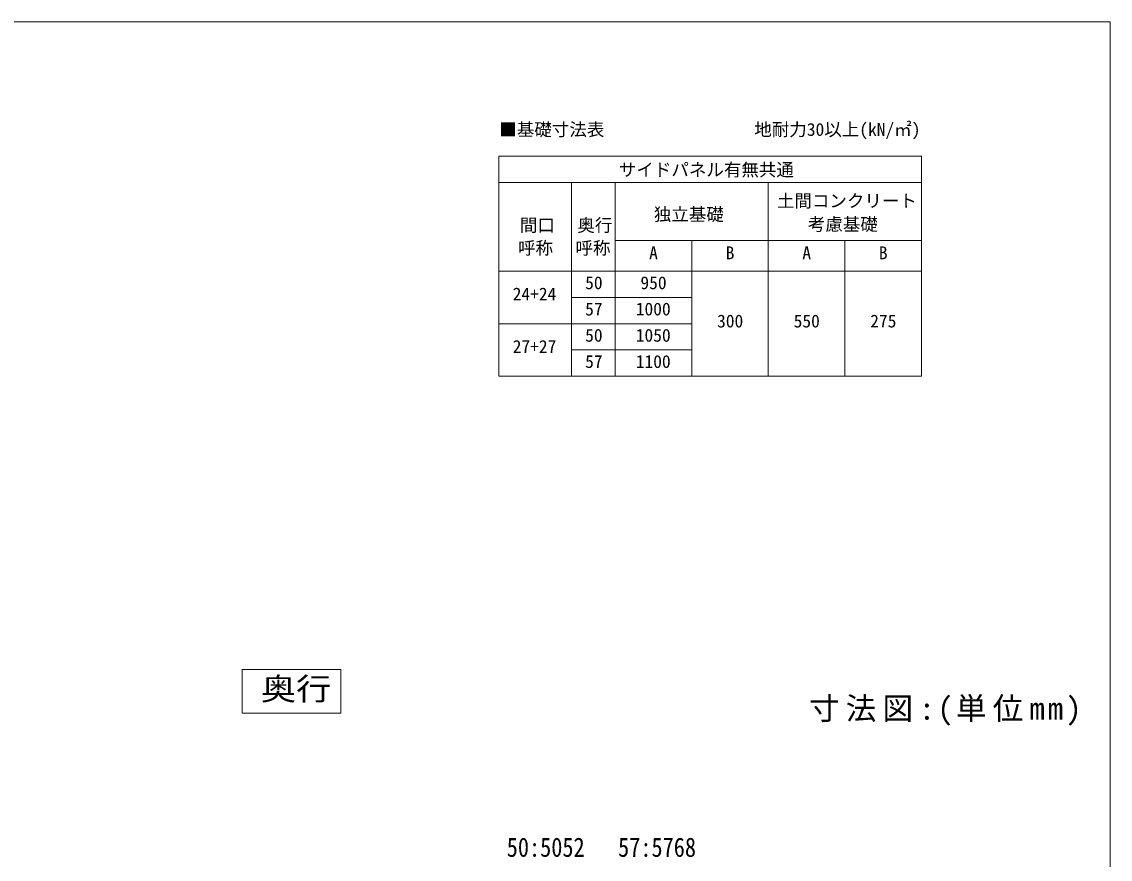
# Model space of a CAD drawing. Units: millimetres at full size, sheet at 1:40; details may follow other scales. Extents: x -11181 to 11305, y -7804 to 7716.
# Drawn here: x 790 to 10739, y 62 to 7716 of the extents above; entities that cross this region are included whole.
import ezdxf
from ezdxf.enums import TextEntityAlignment as Align

# ---------------------------------------------------------------- set-up
doc = ezdxf.new("R2010")
doc.units = ezdxf.units.MM
doc.header["$LTSCALE"] = 40
doc.layers.add('0-6_OTH_LINE', color=7, linetype='Continuous', lineweight=9)
doc.layers.add('F-0_240', color=7, linetype='Continuous', lineweight=9)
doc.styles.add('ＭＳ ゴシック', font='')
doc.styles.get('ＭＳ ゴシック').set_extended_font_data('MS Gothic')

msp = doc.modelspace()

# ---------------------------------------------------------------- linework, layer by layer
at = {"layer": '0-6_OTH_LINE', "lineweight": 18}
for p, q in [((5151.22, 6486.74), (9013.71, 6486.74)), ((5151.22, 6486.74), (5151.22, 4477)), ((5151.22, 6246.74), (9013.71, 6246.74)), ((6213.71, 6246.74), (6213.71, 4477)), ((6213.71, 5717.33), (9013.71, 5717.33)), ((5151.22, 5437), (9013.71, 5437)), ((5813.71, 5197), (6913.71, 5197)), ((5151.22, 4957), (6913.71, 4957)), ((5813.71, 4717), (6913.71, 4717)), ((5151.22, 4477), (9013.71, 4477))]:
    msp.add_line(p, q, dxfattribs=at)
at = {"layer": '0-6_OTH_LINE'}
for p, q in [((9013.71, 6486.74), (9013.71, 4477)), ((5813.71, 6246.74), (5813.71, 4477)), ((6213.71, 6246.74), (6213.71, 4477)), ((7613.71, 6246.74), (7613.71, 4477)), ((6913.71, 5717.33), (6913.71, 4477)), ((8313.71, 5717.33), (8313.71, 4477))]:
    msp.add_line(p, q, dxfattribs=at)
at = {"layer": '0-6_OTH_LINE', "color": 3}
msp.add_lwpolyline([(2803.88, 1796.64), (3705.76, 1796.64), (3705.76, 1397.31), (2803.88, 1397.31)], close=True, dxfattribs=at)
at = {"layer": 'F-0_240', "color": 5}
for p, q in [((-11180.61, 7716.46), (10739.39, 7716.46)), ((10739.39, 7716.46), (10739.39, -7803.54))]:
    msp.add_line(p, q, dxfattribs=at)

# ---------------------------------------------------------------- texts
at = {"layer": '0-6_OTH_LINE', "style": 'ＭＳ ゴシック'}
for s, p in [('■基礎寸法表', (5155.4, 6638.32)), ('地耐力30以上(kN/㎡)', (7486.04, 6638.32)), ('サイドパネル有無共通', (6248.17, 6270.39)), ('土間コンクリート', (7692.88, 5986.19)), ('独立基礎', (6567.25, 5862.24)), ('間口', (5343.29, 5762.46)), ('奥行', (5868.41, 5762.46)), ('考慮基礎', (7975.35, 5772.33)), ('呼称', (5326.47, 5554.76)), ('呼称', (5851.59, 5554.76)), ('A', (6524.73, 5510.6)), ('B', (7224.4, 5510.6)), ('A', (7924.73, 5510.6)), ('B', (8624.4, 5510.6)), ('50', (5939.98, 5237)), ('950', (6445.1, 5237)), ('24+24', (5277.49, 5134.24)), ('57', (5939.98, 4997)), ('1000', (6402.44, 4997)), ('300', (7145.73, 4887.19)), ('550', (7845.73, 4887.19)), ('275', (8545.73, 4887.19)), ('50', (5939.98, 4757)), ('1050', (6402.44, 4757)), ('27+27', (5277.49, 4654.24)), ('57', (5939.98, 4517)), ('1100', (6402.44, 4517))]:
    msp.add_text(s, height=117.3, dxfattribs=at).set_placement(p, align=Align.BOTTOM_LEFT)
at = {"layer": '0-6_OTH_LINE', "color": 2, "style": 'ＭＳ ゴシック', "width": 1.15}
msp.add_text('奥行', height=205.3, dxfattribs=at).set_placement((2975.49, 1454.38), align=Align.BOTTOM_LEFT)
at = {"layer": '0-6_OTH_LINE', "style": 'ＭＳ ゴシック', "width": 0.85}
msp.add_text('50:5052   57:5768', height=176, dxfattribs=at).set_placement((5223.16, 30.85), align=Align.BOTTOM_LEFT)
at = {"layer": '0-6_OTH_LINE', "color": 2, "insert": (7985.59, 1282.75), "char_height": 205.3, "attachment_point": 7, "style": 'ＭＳ ゴシック'}
msp.add_mtext('\\T1.2;寸法図:(単位mm)', dxfattribs=at)

doc.saveas('drawing.dxf')
